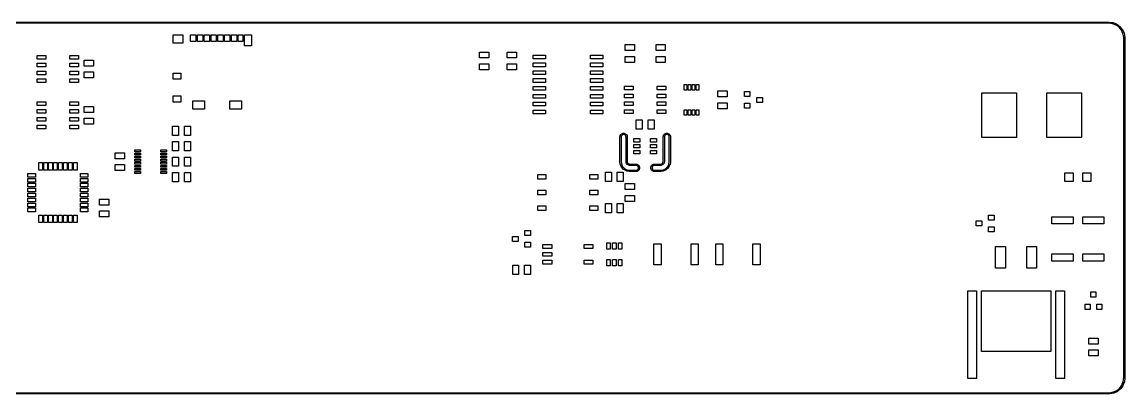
# Model space of a CAD drawing. Extents: x -25 to 340, y -120 to -60.
# Drawn here: x 161.7 to 340.1, y -120.1 to -59.9 of the extents above; entities that cross this region are included whole.
import ezdxf

# ---------------------------------------------------------------- set-up
doc = ezdxf.new("R2010")
doc.units = 0
doc.header["$MEASUREMENT"] = 0
doc.layers.add('BLACK', color=7, linetype='CONTINUOUS')

msp = doc.modelspace()

# ---------------------------------------------------------------- linework, layer by layer
at = {"layer": 'BLACK', "linetype": 'CONTINUOUS'}
for p, q in [((-22.5087, -59.9), (337.509, -59.9)), ((337.494, -60.1), (-22.4984, -60.1)), ((338.097, -60.1762), (337.494, -60.1)), ((337.509, -59.9), (337.515, -59.9011)), ((337.515, -59.9011), (338.134, -59.9793)), ((338.656, -60.3976), (338.097, -60.1762)), ((338.134, -59.9793), (338.147, -59.9817)), ((338.147, -59.9817), (338.152, -59.984)), ((338.152, -59.984), (338.159, -59.9856)), ((338.159, -59.9856), (338.741, -60.2163)), ((339.142, -60.7511), (338.656, -60.3976)), ((338.741, -60.2163), (338.753, -60.2216)), ((338.753, -60.2216), (338.758, -60.2253)), ((338.758, -60.2253), (338.763, -60.2283)), ((338.763, -60.2283), (339.27, -60.5967)), ((339.27, -60.5967), (339.28, -60.6047)), ((339.28, -60.6047), (339.284, -60.6095)), ((339.284, -60.6095), (339.288, -60.6138)), ((339.288, -60.6138), (339.688, -61.0967)), ((186.16, -63.3), (186.16, -61.95)), ((186.16, -61.95), (187.71, -61.95)), ((187.71, -61.95), (187.71, -63.3)), ((188.97, -63.05), (188.97, -61.95)), ((188.97, -61.95), (189.82, -61.95)), ((189.82, -61.95), (189.82, -63.05)), ((190.07, -63.05), (190.07, -61.95)), ((190.07, -61.95), (190.92, -61.95)), ((190.92, -61.95), (190.92, -63.05)), ((191.17, -63.05), (191.17, -61.95)), ((191.17, -61.95), (192.02, -61.95)), ((192.02, -61.95), (192.02, -63.05)), ((192.27, -63.05), (192.27, -61.95)), ((192.27, -61.95), (193.12, -61.95)), ((193.12, -61.95), (193.12, -63.05)), ((193.37, -63.05), (193.37, -61.95)), ((193.37, -61.95), (194.22, -61.95)), ((194.22, -61.95), (194.22, -63.05)), ((194.47, -63.05), (194.47, -61.95)), ((194.47, -61.95), (195.32, -61.95)), ((195.32, -61.95), (195.32, -63.05)), ((195.57, -63.05), (195.57, -61.95)), ((195.57, -61.95), (196.42, -61.95)), ((196.42, -61.95), (196.42, -63.05)), ((196.67, -63.05), (196.67, -61.95)), ((196.67, -61.95), (197.42, -61.95)), ((197.42, -61.95), (197.42, -63.05)), ((197.67, -63.75), (197.67, -61.95)), ((197.67, -61.95), (198.84, -61.95)), ((198.84, -61.95), (198.84, -63.75)), ((339.526, -61.2144), (339.142, -60.7511)), ((339.782, -61.7586), (339.526, -61.2144)), ((339.688, -61.0967), (339.695, -61.1068)), ((339.695, -61.1068), (339.698, -61.1125)), ((339.698, -61.1125), (339.701, -61.1179)), ((339.701, -61.1179), (339.968, -61.6849)), ((339.895, -62.354), (339.782, -61.7586)), ((339.9, -62.5016), (339.895, -62.354)), ((339.968, -61.6849), (339.973, -61.6966)), ((339.973, -61.6966), (339.974, -61.7027)), ((339.974, -61.7027), (339.976, -61.7087)), ((339.976, -61.7087), (340.093, -62.3243)), ((340.093, -62.3243), (340.095, -62.3367)), ((340.095, -62.3367), (340.095, -62.3383)), ((340.095, -62.3383), (340.095, -62.3399)), ((340.095, -62.3399), (340.1, -62.4897)), ((187.71, -63.3), (186.16, -63.3)), ((189.82, -63.05), (188.97, -63.05)), ((190.92, -63.05), (190.07, -63.05)), ((192.02, -63.05), (191.17, -63.05)), ((193.12, -63.05), (192.27, -63.05)), ((194.22, -63.05), (193.37, -63.05)), ((195.32, -63.05), (194.47, -63.05)), ((196.42, -63.05), (195.57, -63.05)), ((197.42, -63.05), (196.67, -63.05)), ((198.84, -63.75), (197.67, -63.75)), ((259.25, -64.53), (259.25, -63.56)), ((259.25, -63.56), (260.75, -63.56)), ((260.75, -63.56), (260.75, -64.53)), ((264.25, -64.53), (264.25, -63.56)), ((264.25, -63.56), (265.75, -63.56)), ((265.75, -63.56), (265.75, -64.53)), ((339.9, -117.494), (339.9, -62.5016)), ((340.1, -62.4897), (340.1, -62.4913)), ((340.1, -62.4913), (340.1, -117.509)), ((164.15, -65.895), (164.15, -65.295)), ((164.15, -65.295), (165.55, -65.295)), ((165.55, -65.895), (164.15, -65.895)), ((165.55, -65.295), (165.55, -65.895)), ((169.45, -65.895), (169.45, -65.295)), ((169.45, -65.295), (170.85, -65.295)), ((170.85, -65.895), (169.45, -65.895)), ((170.85, -65.295), (170.85, -65.895)), ((235.71, -65.72), (235.71, -64.75)), ((235.71, -64.75), (237.21, -64.75)), ((237.21, -65.72), (235.71, -65.72)), ((237.21, -64.75), (237.21, -65.72)), ((240.155, -65.72), (240.155, -64.75)), ((240.155, -64.75), (241.655, -64.75)), ((241.655, -65.72), (240.155, -65.72)), ((241.655, -64.75), (241.655, -65.72)), ((244.35, -65.855), (244.35, -65.255)), ((244.35, -65.255), (246.35, -65.255)), ((246.35, -65.855), (244.35, -65.855)), ((246.35, -65.255), (246.35, -65.855)), ((253.65, -65.855), (253.65, -65.255)), ((253.65, -65.255), (255.65, -65.255)), ((255.65, -65.855), (253.65, -65.855)), ((255.65, -65.255), (255.65, -65.855)), ((260.75, -64.53), (259.25, -64.53)), ((259.25, -66.44), (259.25, -65.47)), ((259.25, -65.47), (260.75, -65.47)), ((260.75, -65.47), (260.75, -66.44)), ((265.75, -64.53), (264.25, -64.53)), ((264.25, -66.44), (264.25, -65.47)), ((264.25, -65.47), (265.75, -65.47)), ((265.75, -65.47), (265.75, -66.44)), ((164.15, -67.165), (164.15, -66.565)), ((164.15, -66.565), (165.55, -66.565)), ((165.55, -67.165), (164.15, -67.165)), ((165.55, -66.565), (165.55, -67.165)), ((169.45, -67.165), (169.45, -66.565)), ((169.45, -66.565), (170.85, -66.565)), ((170.85, -67.165), (169.45, -67.165)), ((170.85, -66.565), (170.85, -67.165)), ((171.75, -67.03), (171.75, -66.06)), ((171.75, -66.06), (173.25, -66.06)), ((173.25, -67.03), (171.75, -67.03)), ((173.25, -66.06), (173.25, -67.03)), ((235.71, -67.63), (235.71, -66.66)), ((235.71, -66.66), (237.21, -66.66)), ((237.21, -67.63), (235.71, -67.63)), ((237.21, -66.66), (237.21, -67.63)), ((240.155, -67.63), (240.155, -66.66)), ((240.155, -66.66), (241.655, -66.66)), ((241.655, -67.63), (240.155, -67.63)), ((241.655, -66.66), (241.655, -67.63)), ((244.35, -67.125), (244.35, -66.525)), ((244.35, -66.525), (246.35, -66.525)), ((246.35, -67.125), (244.35, -67.125)), ((246.35, -66.525), (246.35, -67.125)), ((253.65, -67.125), (253.65, -66.525)), ((253.65, -66.525), (255.65, -66.525)), ((255.65, -67.125), (253.65, -67.125)), ((255.65, -66.525), (255.65, -67.125)), ((260.75, -66.44), (259.25, -66.44)), ((265.75, -66.44), (264.25, -66.44)), ((164.15, -68.435), (164.15, -67.835)), ((164.15, -67.835), (165.55, -67.835)), ((165.55, -68.435), (164.15, -68.435)), ((164.15, -69.705), (164.15, -69.105)), ((164.15, -69.105), (165.55, -69.105)), ((165.55, -67.835), (165.55, -68.435)), ((165.55, -69.105), (165.55, -69.705)), ((169.45, -68.435), (169.45, -67.835)), ((169.45, -67.835), (170.85, -67.835)), ((170.85, -68.435), (169.45, -68.435)), ((169.45, -69.705), (169.45, -69.105)), ((169.45, -69.105), (170.85, -69.105)), ((170.85, -67.835), (170.85, -68.435)), ((170.85, -69.105), (170.85, -69.705)), ((171.75, -68.94), (171.75, -67.97)), ((171.75, -67.97), (173.25, -67.97)), ((173.25, -68.94), (171.75, -68.94)), ((173.25, -67.97), (173.25, -68.94)), ((186.16, -69.15), (186.16, -68.15)), ((186.16, -68.15), (187.36, -68.15)), ((187.36, -69.15), (186.16, -69.15)), ((187.36, -68.15), (187.36, -69.15)), ((244.35, -68.395), (244.35, -67.795)), ((244.35, -67.795), (246.35, -67.795)), ((246.35, -68.395), (244.35, -68.395)), ((244.35, -69.665), (244.35, -69.065)), ((244.35, -69.065), (246.35, -69.065)), ((246.35, -67.795), (246.35, -68.395)), ((246.35, -69.065), (246.35, -69.665)), ((253.65, -68.395), (253.65, -67.795)), ((253.65, -67.795), (255.65, -67.795)), ((255.65, -68.395), (253.65, -68.395)), ((253.65, -69.665), (253.65, -69.065)), ((253.65, -69.065), (255.65, -69.065)), ((255.65, -67.795), (255.65, -68.395)), ((255.65, -69.065), (255.65, -69.665)), ((165.55, -69.705), (164.15, -69.705)), ((170.85, -69.705), (169.45, -69.705)), ((246.35, -69.665), (244.35, -69.665)), ((244.35, -70.935), (244.35, -70.335)), ((244.35, -70.335), (246.35, -70.335)), ((246.35, -70.935), (244.35, -70.935)), ((246.35, -70.335), (246.35, -70.935)), ((255.65, -69.665), (253.65, -69.665)), ((253.65, -70.935), (253.65, -70.335)), ((253.65, -70.335), (255.65, -70.335)), ((255.65, -70.935), (253.65, -70.935)), ((255.65, -70.335), (255.65, -70.935)), ((259.15, -70.895), (259.15, -70.295)), ((259.15, -70.295), (260.55, -70.295)), ((260.55, -70.895), (259.15, -70.895)), ((260.55, -70.295), (260.55, -70.895)), ((264.45, -70.895), (264.45, -70.295)), ((264.45, -70.295), (265.85, -70.295)), ((265.85, -70.895), (264.45, -70.895)), ((265.85, -70.295), (265.85, -70.895)), ((268.815, -70.9), (268.815, -70)), ((268.815, -70), (269.235, -70)), ((269.235, -70.9), (268.815, -70.9)), ((269.235, -70), (269.235, -70.9)), ((269.465, -70.9), (269.465, -70)), ((269.465, -70), (269.885, -70)), ((269.885, -70.9), (269.465, -70.9)), ((269.885, -70), (269.885, -70.9)), ((270.115, -70.9), (270.115, -70)), ((270.115, -70), (270.535, -70)), ((270.535, -70.9), (270.115, -70.9)), ((270.535, -70), (270.535, -70.9)), ((270.765, -70.9), (270.765, -70)), ((270.765, -70), (271.185, -70)), ((271.185, -70.9), (270.765, -70.9)), ((271.185, -70), (271.185, -70.9)), ((274.25, -72.03), (274.25, -71.06)), ((274.25, -71.06), (275.75, -71.06)), ((275.75, -71.06), (275.75, -72.03)), ((278.55, -71.95), (278.55, -71.15)), ((278.55, -71.15), (279.45, -71.15)), ((279.45, -71.15), (279.45, -71.95)), ((164.15, -73.395), (164.15, -72.795)), ((164.15, -72.795), (165.55, -72.795)), ((165.55, -72.795), (165.55, -73.395)), ((169.45, -73.395), (169.45, -72.795)), ((169.45, -72.795), (170.85, -72.795)), ((170.85, -72.795), (170.85, -73.395)), ((186.16, -72.85), (186.16, -71.85)), ((186.16, -71.85), (187.36, -71.85)), ((187.36, -72.85), (186.16, -72.85)), ((187.36, -71.85), (187.36, -72.85)), ((189.31, -74), (189.31, -72.65)), ((189.31, -72.65), (191.21, -72.65)), ((191.21, -72.65), (191.21, -74)), ((195.3, -74), (195.3, -72.65)), ((195.3, -72.65), (197.2, -72.65)), ((197.2, -72.65), (197.2, -74)), ((244.35, -72.205), (244.35, -71.605)), ((244.35, -71.605), (246.35, -71.605)), ((246.35, -72.205), (244.35, -72.205)), ((244.35, -73.475), (244.35, -72.875)), ((244.35, -72.875), (246.35, -72.875)), ((246.35, -71.605), (246.35, -72.205)), ((246.35, -72.875), (246.35, -73.475)), ((253.65, -72.205), (253.65, -71.605)), ((253.65, -71.605), (255.65, -71.605)), ((255.65, -72.205), (253.65, -72.205)), ((253.65, -73.475), (253.65, -72.875)), ((253.65, -72.875), (255.65, -72.875)), ((255.65, -71.605), (255.65, -72.205)), ((255.65, -72.875), (255.65, -73.475)), ((259.15, -72.165), (259.15, -71.565)), ((259.15, -71.565), (260.55, -71.565)), ((260.55, -72.165), (259.15, -72.165)), ((259.15, -73.435), (259.15, -72.835)), ((259.15, -72.835), (260.55, -72.835)), ((260.55, -71.565), (260.55, -72.165)), ((260.55, -72.835), (260.55, -73.435)), ((264.45, -72.165), (264.45, -71.565)), ((264.45, -71.565), (265.85, -71.565)), ((265.85, -72.165), (264.45, -72.165)), ((264.45, -73.435), (264.45, -72.835)), ((264.45, -72.835), (265.85, -72.835)), ((265.85, -71.565), (265.85, -72.165)), ((265.85, -72.835), (265.85, -73.435)), ((275.75, -72.03), (274.25, -72.03)), ((274.25, -73.94), (274.25, -72.97)), ((274.25, -72.97), (275.75, -72.97)), ((275.75, -72.97), (275.75, -73.94)), ((279.45, -71.95), (278.55, -71.95)), ((278.55, -73.85), (278.55, -73.05)), ((278.55, -73.05), (279.45, -73.05)), ((279.45, -73.05), (279.45, -73.85)), ((280.55, -72.9), (280.55, -72.1)), ((280.55, -72.1), (281.45, -72.1)), ((281.45, -72.9), (280.55, -72.9)), ((281.45, -72.1), (281.45, -72.9)), ((316.95, -78.615), (316.95, -71.385)), ((316.95, -71.385), (322.55, -71.385)), ((322.55, -71.385), (322.55, -78.615)), ((327.45, -78.615), (327.45, -71.385)), ((327.45, -71.385), (333.05, -71.385)), ((333.05, -71.385), (333.05, -78.615)), ((165.55, -73.395), (164.15, -73.395)), ((164.15, -74.665), (164.15, -74.065)), ((164.15, -74.065), (165.55, -74.065)), ((165.55, -74.665), (164.15, -74.665)), ((165.55, -74.065), (165.55, -74.665)), ((170.85, -73.395), (169.45, -73.395)), ((169.45, -74.665), (169.45, -74.065)), ((169.45, -74.065), (170.85, -74.065)), ((170.85, -74.665), (169.45, -74.665)), ((170.85, -74.065), (170.85, -74.665)), ((171.75, -74.53), (171.75, -73.56)), ((171.75, -73.56), (173.25, -73.56)), ((173.25, -74.53), (171.75, -74.53)), ((173.25, -73.56), (173.25, -74.53)), ((191.21, -74), (189.31, -74)), ((197.2, -74), (195.3, -74)), ((246.35, -73.475), (244.35, -73.475)), ((244.35, -74.745), (244.35, -74.145)), ((244.35, -74.145), (246.35, -74.145)), ((246.35, -74.745), (244.35, -74.745)), ((246.35, -74.145), (246.35, -74.745)), ((255.65, -73.475), (253.65, -73.475)), ((253.65, -74.745), (253.65, -74.145)), ((253.65, -74.145), (255.65, -74.145)), ((255.65, -74.745), (253.65, -74.745)), ((255.65, -74.145), (255.65, -74.745)), ((260.55, -73.435), (259.15, -73.435)), ((259.15, -74.705), (259.15, -74.105)), ((259.15, -74.105), (260.55, -74.105)), ((260.55, -74.705), (259.15, -74.705)), ((260.55, -74.105), (260.55, -74.705)), ((265.85, -73.435), (264.45, -73.435)), ((264.45, -74.705), (264.45, -74.105)), ((264.45, -74.105), (265.85, -74.105)), ((265.85, -74.705), (264.45, -74.705)), ((265.85, -74.105), (265.85, -74.705)), ((268.815, -75), (268.815, -74.1)), ((268.815, -74.1), (269.235, -74.1)), ((269.235, -74.1), (269.235, -75)), ((269.465, -75), (269.465, -74.1)), ((269.465, -74.1), (269.885, -74.1)), ((269.885, -74.1), (269.885, -75)), ((270.115, -75), (270.115, -74.1)), ((270.115, -74.1), (270.535, -74.1)), ((270.535, -74.1), (270.535, -75)), ((270.765, -75), (270.765, -74.1)), ((270.765, -74.1), (271.185, -74.1)), ((271.185, -74.1), (271.185, -75)), ((275.75, -73.94), (274.25, -73.94)), ((279.45, -73.85), (278.55, -73.85)), ((164.15, -75.935), (164.15, -75.335)), ((164.15, -75.335), (165.55, -75.335)), ((165.55, -75.935), (164.15, -75.935)), ((164.15, -77.205), (164.15, -76.605)), ((164.15, -76.605), (165.55, -76.605)), ((165.55, -75.335), (165.55, -75.935)), ((165.55, -76.605), (165.55, -77.205)), ((169.45, -75.935), (169.45, -75.335)), ((169.45, -75.335), (170.85, -75.335)), ((170.85, -75.935), (169.45, -75.935)), ((169.45, -77.205), (169.45, -76.605)), ((169.45, -76.605), (170.85, -76.605)), ((170.85, -75.335), (170.85, -75.935)), ((170.85, -76.605), (170.85, -77.205)), ((171.75, -76.44), (171.75, -75.47)), ((171.75, -75.47), (173.25, -75.47)), ((173.25, -76.44), (171.75, -76.44)), ((173.25, -75.47), (173.25, -76.44)), ((261.06, -77.25), (261.06, -75.75)), ((261.06, -75.75), (262.03, -75.75)), ((262.03, -75.75), (262.03, -77.25)), ((262.97, -77.25), (262.97, -75.75)), ((262.97, -75.75), (263.94, -75.75)), ((263.94, -75.75), (263.94, -77.25)), ((269.235, -75), (268.815, -75)), ((269.885, -75), (269.465, -75)), ((270.535, -75), (270.115, -75)), ((271.185, -75), (270.765, -75)), ((165.55, -77.205), (164.15, -77.205)), ((170.85, -77.205), (169.45, -77.205)), ((186.06, -78.25), (186.06, -76.75)), ((186.06, -76.75), (187.03, -76.75)), ((187.03, -78.25), (186.06, -78.25)), ((187.03, -76.75), (187.03, -78.25)), ((187.97, -78.25), (187.97, -76.75)), ((187.97, -76.75), (188.94, -76.75)), ((188.94, -78.25), (187.97, -78.25)), ((188.94, -76.75), (188.94, -78.25)), ((258.4, -78.4913), (258.402, -78.4826)), ((258.4, -82.5087), (258.4, -78.4913)), ((258.402, -78.4826), (258.432, -78.3116)), ((258.402, -78.4826), (258.402, -78.4826)), ((258.432, -78.3116), (258.444, -78.279)), ((258.444, -78.279), (258.53, -78.1286)), ((258.53, -78.1286), (258.553, -78.102)), ((258.553, -78.102), (258.686, -77.9904)), ((258.626, -78.3637), (258.6, -78.5087)), ((258.695, -78.2439), (258.626, -78.3637)), ((258.686, -77.9904), (258.716, -77.973)), ((258.801, -78.1549), (258.695, -78.2439)), ((258.716, -77.973), (258.879, -77.9136)), ((258.931, -78.1076), (258.801, -78.1549)), ((258.879, -77.9136), (258.913, -77.9076)), ((258.913, -77.9076), (259.087, -77.9076)), ((259.069, -78.1076), (258.931, -78.1076)), ((259.199, -78.1549), (259.069, -78.1076)), ((259.087, -77.9076), (259.121, -77.9136)), ((259.121, -77.9136), (259.284, -77.973)), ((259.305, -78.2439), (259.199, -78.1549)), ((259.284, -77.973), (259.314, -77.9904)), ((259.374, -78.3637), (259.305, -78.2439)), ((259.314, -77.9904), (259.447, -78.102)), ((259.4, -78.5087), (259.374, -78.3637)), ((259.447, -78.102), (259.47, -78.1286)), ((259.47, -78.1286), (259.556, -78.279)), ((259.556, -78.279), (259.568, -78.3116)), ((259.568, -78.3116), (259.598, -78.4826)), ((259.598, -78.4826), (259.598, -78.4826)), ((259.598, -78.4826), (259.6, -78.4913)), ((259.6, -78.4913), (259.6, -82.4956)), ((262.03, -77.25), (261.06, -77.25)), ((263.94, -77.25), (262.97, -77.25)), ((265.4, -78.4913), (265.402, -78.4826)), ((265.4, -82.4912), (265.4, -78.4913)), ((265.402, -78.4826), (265.432, -78.3116)), ((265.402, -78.4826), (265.402, -78.4826)), ((265.432, -78.3116), (265.444, -78.279)), ((265.444, -78.279), (265.53, -78.1286)), ((265.53, -78.1286), (265.553, -78.102)), ((265.553, -78.102), (265.686, -77.9904)), ((265.626, -78.3637), (265.6, -78.5087)), ((265.695, -78.2439), (265.626, -78.3637)), ((265.686, -77.9904), (265.716, -77.973)), ((265.801, -78.1549), (265.695, -78.2439)), ((265.716, -77.973), (265.879, -77.9136)), ((265.931, -78.1076), (265.801, -78.1549)), ((265.879, -77.9136), (265.913, -77.9076)), ((265.913, -77.9076), (266.087, -77.9076)), ((266.069, -78.1076), (265.931, -78.1076)), ((266.199, -78.1549), (266.069, -78.1076)), ((266.087, -77.9076), (266.121, -77.9136)), ((266.121, -77.9136), (266.284, -77.973)), ((266.305, -78.2439), (266.199, -78.1549)), ((266.284, -77.973), (266.314, -77.9904)), ((266.374, -78.3637), (266.305, -78.2439)), ((266.314, -77.9904), (266.447, -78.102)), ((266.4, -78.5088), (266.374, -78.3637)), ((266.447, -78.102), (266.47, -78.1286)), ((266.47, -78.1286), (266.556, -78.279)), ((266.556, -78.279), (266.568, -78.3116)), ((266.568, -78.3116), (266.598, -78.4826)), ((266.598, -78.4826), (266.598, -78.4826)), ((266.598, -78.4826), (266.6, -78.4913)), ((266.6, -78.4913), (266.6, -82.5087)), ((186.06, -80.75), (186.06, -79.25)), ((186.06, -79.25), (187.03, -79.25)), ((187.03, -79.25), (187.03, -80.75)), ((187.97, -80.75), (187.97, -79.25)), ((187.97, -79.25), (188.94, -79.25)), ((188.94, -79.25), (188.94, -80.75)), ((258.6, -78.5087), (258.6, -82.4937)), ((259.4, -82.5087), (259.4, -78.5087)), ((260.65, -79.325), (260.65, -78.775)), ((260.65, -78.775), (261.65, -78.775)), ((261.65, -79.325), (260.65, -79.325)), ((260.65, -80.275), (260.65, -79.725)), ((260.65, -79.725), (261.65, -79.725)), ((261.65, -80.275), (260.65, -80.275)), ((261.65, -78.775), (261.65, -79.325)), ((261.65, -79.725), (261.65, -80.275)), ((263.35, -79.325), (263.35, -78.775)), ((263.35, -78.775), (264.35, -78.775)), ((264.35, -79.325), (263.35, -79.325)), ((263.35, -80.275), (263.35, -79.725)), ((263.35, -79.725), (264.35, -79.725)), ((264.35, -80.275), (263.35, -80.275)), ((264.35, -78.775), (264.35, -79.325)), ((264.35, -79.725), (264.35, -80.275)), ((265.6, -78.5087), (265.6, -82.5087)), ((266.4, -82.4917), (266.4, -78.5088)), ((322.55, -78.615), (316.95, -78.615)), ((333.05, -78.615), (327.45, -78.615)), ((176.75, -82.03), (176.75, -81.06)), ((176.75, -81.06), (178.25, -81.06)), ((178.25, -82.03), (176.75, -82.03)), ((178.25, -81.06), (178.25, -82.03)), ((179.95, -80.9), (179.95, -80.6)), ((179.95, -80.6), (180.85, -80.6)), ((180.85, -80.9), (179.95, -80.9)), ((179.95, -81.4), (179.95, -81.1)), ((179.95, -81.1), (180.85, -81.1)), ((180.85, -81.4), (179.95, -81.4)), ((179.95, -81.9), (179.95, -81.6)), ((179.95, -81.6), (180.85, -81.6)), ((180.85, -81.9), (179.95, -81.9)), ((180.85, -80.6), (180.85, -80.9)), ((180.85, -81.1), (180.85, -81.4)), ((180.85, -81.6), (180.85, -81.9)), ((184.15, -80.9), (184.15, -80.6)), ((184.15, -80.6), (185.05, -80.6)), ((185.05, -80.9), (184.15, -80.9)), ((184.15, -81.4), (184.15, -81.1)), ((184.15, -81.1), (185.05, -81.1)), ((185.05, -81.4), (184.15, -81.4)), ((184.15, -81.9), (184.15, -81.6)), ((184.15, -81.6), (185.05, -81.6)), ((185.05, -81.9), (184.15, -81.9)), ((185.05, -80.6), (185.05, -80.9)), ((185.05, -81.1), (185.05, -81.4)), ((185.05, -81.6), (185.05, -81.9)), ((187.03, -80.75), (186.06, -80.75)), ((186.06, -83.25), (186.06, -81.75)), ((186.06, -81.75), (187.03, -81.75)), ((187.03, -81.75), (187.03, -83.25)), ((188.94, -80.75), (187.97, -80.75)), ((187.97, -83.25), (187.97, -81.75)), ((187.97, -81.75), (188.94, -81.75)), ((188.94, -81.75), (188.94, -83.25)), ((260.65, -81.225), (260.65, -80.675)), ((260.65, -80.675), (261.65, -80.675)), ((261.65, -81.225), (260.65, -81.225)), ((261.65, -80.675), (261.65, -81.225)), ((263.35, -81.225), (263.35, -80.675)), ((263.35, -80.675), (264.35, -80.675)), ((264.35, -81.225), (263.35, -81.225)), ((264.35, -80.675), (264.35, -81.225)), ((164.4, -83.85), (164.4, -82.65)), ((164.4, -82.65), (165, -82.65)), ((165, -82.65), (165, -83.85)), ((165.2, -83.85), (165.2, -82.65)), ((165.2, -82.65), (165.8, -82.65)), ((165.8, -82.65), (165.8, -83.85)), ((166, -83.85), (166, -82.65)), ((166, -82.65), (166.6, -82.65)), ((166.6, -82.65), (166.6, -83.85)), ((166.8, -83.85), (166.8, -82.65)), ((166.8, -82.65), (167.4, -82.65)), ((167.4, -82.65), (167.4, -83.85)), ((167.6, -83.85), (167.6, -82.65)), ((167.6, -82.65), (168.2, -82.65)), ((168.2, -82.65), (168.2, -83.85)), ((168.4, -83.85), (168.4, -82.65)), ((168.4, -82.65), (169, -82.65)), ((169, -82.65), (169, -83.85)), ((169.2, -83.85), (169.2, -82.65)), ((169.2, -82.65), (169.8, -82.65)), ((169.8, -82.65), (169.8, -83.85)), ((170, -83.85), (170, -82.65)), ((170, -82.65), (170.6, -82.65)), ((170.6, -82.65), (170.6, -83.85)), ((176.75, -83.94), (176.75, -82.97)), ((176.75, -82.97), (178.25, -82.97)), ((178.25, -82.97), (178.25, -83.94)), ((179.95, -82.4), (179.95, -82.1)), ((179.95, -82.1), (180.85, -82.1)), ((180.85, -82.4), (179.95, -82.4)), ((179.95, -82.9), (179.95, -82.6)), ((179.95, -82.6), (180.85, -82.6)), ((180.85, -82.9), (179.95, -82.9)), ((179.95, -83.4), (179.95, -83.1)), ((179.95, -83.1), (180.85, -83.1)), ((180.85, -83.4), (179.95, -83.4)), ((179.95, -83.9), (179.95, -83.6)), ((179.95, -83.6), (180.85, -83.6)), ((180.85, -82.1), (180.85, -82.4)), ((180.85, -82.6), (180.85, -82.9)), ((180.85, -83.1), (180.85, -83.4)), ((180.85, -83.6), (180.85, -83.9)), ((184.15, -82.4), (184.15, -82.1)), ((184.15, -82.1), (185.05, -82.1)), ((185.05, -82.4), (184.15, -82.4)), ((184.15, -82.9), (184.15, -82.6)), ((184.15, -82.6), (185.05, -82.6)), ((185.05, -82.9), (184.15, -82.9)), ((184.15, -83.4), (184.15, -83.1)), ((184.15, -83.1), (185.05, -83.1)), ((185.05, -83.4), (184.15, -83.4)), ((184.15, -83.9), (184.15, -83.6)), ((184.15, -83.6), (185.05, -83.6)), ((185.05, -82.1), (185.05, -82.4)), ((185.05, -82.6), (185.05, -82.9)), ((185.05, -83.1), (185.05, -83.4)), ((185.05, -83.6), (185.05, -83.9)), ((187.03, -83.25), (186.06, -83.25)), ((188.94, -83.25), (187.97, -83.25)), ((258.401, -82.5149), (258.4, -82.5087)), ((258.448, -82.8856), (258.401, -82.5149)), ((258.45, -82.8912), (258.448, -82.8856)), ((258.45, -82.8971), (258.45, -82.8912)), ((258.456, -82.9135), (258.45, -82.8971)), ((258.655, -83.364), (258.456, -82.9135)), ((258.6, -82.4937), (258.645, -82.846)), ((258.645, -82.846), (258.831, -83.2679)), ((258.659, -83.3705), (258.655, -83.364)), ((258.662, -83.3778), (258.659, -83.3705)), ((258.673, -83.3914), (258.662, -83.3778)), ((259.007, -83.7531), (258.673, -83.3914)), ((258.673, -83.3914), (258.673, -83.3914)), ((258.673, -83.3914), (258.673, -83.3914)), ((258.831, -83.2679), (259.143, -83.6051)), ((259.013, -83.7579), (259.007, -83.7531)), ((259.019, -83.7638), (259.013, -83.7579)), ((259.033, -83.7732), (259.019, -83.7638)), ((259.467, -84.0071), (259.033, -83.7732)), ((259.033, -83.7732), (259.033, -83.7732)), ((259.033, -83.7732), (259.033, -83.7732)), ((259.143, -83.6051), (259.547, -83.8232)), ((259.401, -82.5131), (259.4, -82.5087)), ((259.408, -82.5955), (259.401, -82.5131)), ((259.411, -82.6082), (259.408, -82.5955)), ((259.414, -82.621), (259.411, -82.6082)), ((259.473, -82.7842), (259.414, -82.621)), ((259.49, -82.8143), (259.473, -82.7842)), ((259.602, -82.9473), (259.49, -82.8143)), ((259.547, -83.8232), (260.008, -83.9)), ((259.6, -82.4956), (259.606, -82.565)), ((259.629, -82.9696), (259.602, -82.9473)), ((259.606, -82.565), (259.655, -82.6992)), ((259.779, -83.0564), (259.629, -82.9696)), ((259.655, -82.6992), (259.744, -82.8052)), ((259.744, -82.8052), (259.864, -82.8744)), ((259.812, -83.0683), (259.779, -83.0564)), ((259.983, -83.0985), (259.812, -83.0683)), ((259.864, -82.8744), (260.009, -82.9)), ((259.991, -83.1), (259.983, -83.0985)), ((259.983, -83.0985), (259.983, -83.0985)), ((260.991, -83.1), (259.991, -83.1)), ((260.009, -82.9), (261.009, -82.9)), ((261.136, -83.1256), (260.991, -83.1)), ((261.009, -82.9), (261.017, -82.9015)), ((261.017, -82.9015), (261.017, -82.9015)), ((261.017, -82.9015), (261.188, -82.9317)), ((261.256, -83.1948), (261.136, -83.1256)), ((261.136, -83.8744), (261.256, -83.8052)), ((261.188, -82.9317), (261.221, -82.9436)), ((261.221, -82.9436), (261.371, -83.0304)), ((261.345, -83.3008), (261.256, -83.1948)), ((261.256, -83.8052), (261.345, -83.6992)), ((261.392, -83.4308), (261.345, -83.3008)), ((261.345, -83.6992), (261.392, -83.5692)), ((261.371, -83.0304), (261.386, -83.0424)), ((261.386, -83.0424), (261.398, -83.0527)), ((261.392, -83.5692), (261.392, -83.4308)), ((261.398, -83.0527), (261.51, -83.1857)), ((261.51, -83.8143), (261.398, -83.9473)), ((261.51, -83.1857), (261.527, -83.2158)), ((261.527, -83.7842), (261.51, -83.8143)), ((261.527, -83.2158), (261.586, -83.379)), ((261.586, -83.621), (261.527, -83.7842)), ((261.586, -83.379), (261.592, -83.4132)), ((261.592, -83.5868), (261.586, -83.621)), ((261.592, -83.4132), (261.592, -83.5868)), ((263.408, -83.4132), (263.414, -83.379)), ((263.408, -83.5868), (263.408, -83.4132)), ((263.414, -83.621), (263.408, -83.5868)), ((263.414, -83.379), (263.473, -83.2158)), ((263.473, -83.7842), (263.414, -83.621)), ((263.473, -83.2158), (263.48, -83.2036)), ((263.49, -83.8143), (263.473, -83.7842)), ((263.48, -83.2036), (263.49, -83.1857)), ((263.49, -83.1857), (263.602, -83.0527)), ((263.602, -83.9473), (263.49, -83.8143)), ((263.602, -83.0527), (263.614, -83.0424)), ((263.655, -83.3008), (263.608, -83.4308)), ((263.608, -83.4308), (263.608, -83.5692)), ((263.608, -83.5692), (263.655, -83.6992)), ((263.614, -83.0424), (263.629, -83.0304)), ((263.629, -83.0304), (263.779, -82.9436)), ((263.744, -83.1948), (263.655, -83.3008)), ((263.655, -83.6992), (263.744, -83.8052)), ((263.864, -83.1256), (263.744, -83.1948)), ((263.744, -83.8052), (263.864, -83.8744)), ((263.779, -82.9436), (263.782, -82.9424)), ((263.782, -82.9424), (263.812, -82.9317)), ((263.812, -82.9317), (263.983, -82.9015)), ((264.009, -83.1), (263.864, -83.1256)), ((263.983, -82.9015), (263.991, -82.9)), ((263.983, -82.9015), (263.983, -82.9015)), ((263.991, -82.9), (264.996, -82.9)), ((265.009, -83.1), (264.009, -83.1)), ((264.996, -82.9), (265.065, -82.8939)), ((265.013, -83.0992), (265.009, -83.1)), ((265.096, -83.092), (265.013, -83.0992)), ((265.065, -82.8939), (265.199, -82.8451)), ((265.108, -83.0886), (265.096, -83.092)), ((265.121, -83.0864), (265.108, -83.0886)), ((265.284, -83.027), (265.121, -83.0864)), ((265.199, -82.8451), (265.305, -82.7561)), ((265.286, -83.0259), (265.284, -83.027)), ((265.314, -83.0096), (265.286, -83.0259)), ((265.305, -82.7561), (265.374, -82.6363)), ((265.447, -82.898), (265.314, -83.0096)), ((265.346, -83.8555), (265.768, -83.669)), ((265.374, -82.6363), (265.4, -82.4912)), ((265.864, -83.8452), (265.413, -84.0443)), ((265.449, -82.8958), (265.447, -82.898)), ((265.47, -82.8714), (265.449, -82.8958)), ((265.556, -82.721), (265.47, -82.8714)), ((265.558, -82.7158), (265.556, -82.721)), ((265.568, -82.6884), (265.558, -82.7158)), ((265.598, -82.5174), (265.568, -82.6884)), ((265.6, -82.5087), (265.598, -82.5174)), ((265.598, -82.5174), (265.598, -82.5174)), ((265.768, -83.669), (266.105, -83.3572)), ((265.871, -83.8408), (265.864, -83.8452)), ((265.878, -83.8377), (265.871, -83.8408)), ((265.891, -83.8272), (265.878, -83.8377)), ((266.253, -83.4928), (265.891, -83.8271)), ((265.891, -83.8271), (265.891, -83.8271)), ((265.891, -83.8271), (265.891, -83.8272)), ((266.105, -83.3572), (266.323, -82.953)), ((266.258, -83.4866), (266.253, -83.4928)), ((266.264, -83.4813), (266.258, -83.4866)), ((266.273, -83.4669), (266.264, -83.4813)), ((266.507, -83.0334), (266.273, -83.4668)), ((266.273, -83.4668), (266.273, -83.4668)), ((266.273, -83.4668), (266.273, -83.4669)), ((266.323, -82.953), (266.4, -82.4917)), ((266.51, -83.0259), (266.507, -83.0334)), ((266.513, -83.019), (266.51, -83.0259)), ((266.518, -83.0023), (266.513, -83.019)), ((266.599, -82.5168), (266.518, -83.0023)), ((266.518, -83.0023), (266.518, -83.0023)), ((266.518, -83.0023), (266.518, -83.0023)), ((266.6, -82.5087), (266.599, -82.5168)), ((162.65, -85), (162.65, -84.4)), ((162.65, -84.4), (163.85, -84.4)), ((163.85, -85), (162.65, -85)), ((162.65, -85.8), (162.65, -85.2)), ((162.65, -85.2), (163.85, -85.2)), ((163.85, -84.4), (163.85, -85)), ((163.85, -85.2), (163.85, -85.8)), ((165, -83.85), (164.4, -83.85)), ((165.8, -83.85), (165.2, -83.85)), ((166.6, -83.85), (166, -83.85)), ((167.4, -83.85), (166.8, -83.85)), ((168.2, -83.85), (167.6, -83.85)), ((169, -83.85), (168.4, -83.85)), ((169.8, -83.85), (169.2, -83.85)), ((170.6, -83.85), (170, -83.85)), ((171.15, -85), (171.15, -84.4)), ((171.15, -84.4), (172.35, -84.4)), ((172.35, -85), (171.15, -85)), ((171.15, -85.8), (171.15, -85.2)), ((171.15, -85.2), (172.35, -85.2)), ((172.35, -84.4), (172.35, -85)), ((172.35, -85.2), (172.35, -85.8)), ((178.25, -83.94), (176.75, -83.94)), ((180.85, -83.9), (179.95, -83.9)), ((179.95, -84.4), (179.95, -84.1)), ((179.95, -84.1), (180.85, -84.1)), ((180.85, -84.4), (179.95, -84.4)), ((180.85, -84.1), (180.85, -84.4)), ((185.05, -83.9), (184.15, -83.9)), ((184.15, -84.4), (184.15, -84.1)), ((184.15, -84.1), (185.05, -84.1)), ((185.05, -84.4), (184.15, -84.4)), ((185.05, -84.1), (185.05, -84.4)), ((186.06, -85.75), (186.06, -84.25)), ((186.06, -84.25), (187.03, -84.25)), ((187.03, -84.25), (187.03, -85.75)), ((187.97, -85.75), (187.97, -84.25)), ((187.97, -84.25), (188.94, -84.25)), ((188.94, -84.25), (188.94, -85.75)), ((245.15, -85.335), (245.15, -84.585)), ((245.15, -84.585), (246.45, -84.585)), ((246.45, -85.335), (245.15, -85.335)), ((246.45, -84.585), (246.45, -85.335)), ((253.55, -85.335), (253.55, -84.585)), ((253.55, -84.585), (254.85, -84.585)), ((254.85, -85.335), (253.55, -85.335)), ((254.85, -84.585), (254.85, -85.335)), ((256.06, -85.71), (256.06, -84.21)), ((256.06, -84.21), (257.03, -84.21)), ((257.03, -84.21), (257.03, -85.71)), ((257.97, -85.71), (257.97, -84.21)), ((257.97, -84.21), (258.94, -84.21)), ((258.94, -84.21), (258.94, -85.71)), ((259.474, -84.0097), (259.467, -84.0071)), ((259.481, -84.0135), (259.474, -84.0097)), ((259.498, -84.0178), (259.481, -84.0135)), ((259.983, -84.0986), (259.498, -84.0178)), ((259.498, -84.0178), (259.498, -84.0178)), ((259.498, -84.0178), (259.498, -84.0178)), ((259.991, -84.1), (259.983, -84.0986)), ((261.009, -84.1), (259.991, -84.1)), ((260.008, -83.9), (260.991, -83.9)), ((260.991, -83.9), (261.136, -83.8744)), ((261.017, -84.0985), (261.009, -84.1)), ((261.188, -84.0683), (261.017, -84.0985)), ((261.017, -84.0985), (261.017, -84.0985)), ((261.221, -84.0564), (261.188, -84.0683)), ((261.371, -83.9696), (261.221, -84.0564)), ((261.398, -83.9473), (261.371, -83.9696)), ((263.629, -83.9696), (263.602, -83.9473)), ((263.779, -84.0564), (263.629, -83.9696)), ((263.812, -84.0683), (263.779, -84.0564)), ((263.983, -84.0985), (263.812, -84.0683)), ((263.864, -83.8744), (264.009, -83.9)), ((263.991, -84.1), (263.983, -84.0985)), ((263.983, -84.0985), (263.983, -84.0985)), ((265.009, -84.1), (263.991, -84.1)), ((264.009, -83.9), (264.994, -83.9)), ((264.994, -83.9), (265.346, -83.8555)), ((265.015, -84.0989), (265.009, -84.1)), ((265.386, -84.0521), (265.015, -84.0989)), ((265.391, -84.0504), (265.386, -84.0521)), ((265.397, -84.0499), (265.391, -84.0504)), ((265.413, -84.0443), (265.397, -84.0499)), ((330.4, -85.7), (330.4, -84.3)), ((330.4, -84.3), (331.7, -84.3)), ((331.7, -84.3), (331.7, -85.7)), ((333.3, -85.7), (333.3, -84.3)), ((333.3, -84.3), (334.6, -84.3)), ((334.6, -84.3), (334.6, -85.7)), ((163.85, -85.8), (162.65, -85.8)), ((162.65, -86.6), (162.65, -86)), ((162.65, -86), (163.85, -86)), ((163.85, -86.6), (162.65, -86.6)), ((162.65, -87.4), (162.65, -86.8)), ((162.65, -86.8), (163.85, -86.8)), ((163.85, -87.4), (162.65, -87.4)), ((163.85, -86), (163.85, -86.6)), ((163.85, -86.8), (163.85, -87.4)), ((172.35, -85.8), (171.15, -85.8)), ((171.15, -86.6), (171.15, -86)), ((171.15, -86), (172.35, -86)), ((172.35, -86.6), (171.15, -86.6)), ((171.15, -87.4), (171.15, -86.8)), ((171.15, -86.8), (172.35, -86.8)), ((172.35, -87.4), (171.15, -87.4)), ((172.35, -86), (172.35, -86.6)), ((172.35, -86.8), (172.35, -87.4)), ((187.03, -85.75), (186.06, -85.75)), ((188.94, -85.75), (187.97, -85.75)), ((245.15, -87.875), (245.15, -87.125)), ((245.15, -87.125), (246.45, -87.125)), ((246.45, -87.125), (246.45, -87.875)), ((253.55, -87.875), (253.55, -87.125)), ((253.55, -87.125), (254.85, -87.125)), ((254.85, -87.125), (254.85, -87.875)), ((257.03, -85.71), (256.06, -85.71)), ((258.94, -85.71), (257.97, -85.71)), ((259.25, -87.03), (259.25, -86.06)), ((259.25, -86.06), (260.75, -86.06)), ((260.75, -87.03), (259.25, -87.03)), ((260.75, -86.06), (260.75, -87.03)), ((331.7, -85.7), (330.4, -85.7)), ((334.6, -85.7), (333.3, -85.7)), ((162.65, -88.2), (162.65, -87.6)), ((162.65, -87.6), (163.85, -87.6)), ((163.85, -88.2), (162.65, -88.2)), ((162.65, -89), (162.65, -88.4)), ((162.65, -88.4), (163.85, -88.4)), ((163.85, -89), (162.65, -89)), ((162.65, -89.8), (162.65, -89.2)), ((162.65, -89.2), (163.85, -89.2)), ((163.85, -87.6), (163.85, -88.2)), ((163.85, -88.4), (163.85, -89)), ((163.85, -89.2), (163.85, -89.8)), ((171.15, -88.2), (171.15, -87.6)), ((171.15, -87.6), (172.35, -87.6)), ((172.35, -88.2), (171.15, -88.2)), ((171.15, -89), (171.15, -88.4)), ((171.15, -88.4), (172.35, -88.4)), ((172.35, -89), (171.15, -89)), ((171.15, -89.8), (171.15, -89.2)), ((171.15, -89.2), (172.35, -89.2)), ((172.35, -87.6), (172.35, -88.2)), ((172.35, -88.4), (172.35, -89)), ((172.35, -89.2), (172.35, -89.8)), ((174.25, -89.53), (174.25, -88.56)), ((174.25, -88.56), (175.75, -88.56)), ((175.75, -88.56), (175.75, -89.53)), ((246.45, -87.875), (245.15, -87.875)), ((254.85, -87.875), (253.55, -87.875)), ((259.25, -88.94), (259.25, -87.97)), ((259.25, -87.97), (260.75, -87.97)), ((260.75, -88.94), (259.25, -88.94)), ((260.75, -87.97), (260.75, -88.94)), ((163.85, -89.8), (162.65, -89.8)), ((162.65, -90.6), (162.65, -90)), ((162.65, -90), (163.85, -90)), ((163.85, -90.6), (162.65, -90.6)), ((163.85, -90), (163.85, -90.6)), ((172.35, -89.8), (171.15, -89.8)), ((171.15, -90.6), (171.15, -90)), ((171.15, -90), (172.35, -90)), ((172.35, -90.6), (171.15, -90.6)), ((172.35, -90), (172.35, -90.6)), ((175.75, -89.53), (174.25, -89.53)), ((174.25, -91.44), (174.25, -90.47)), ((174.25, -90.47), (175.75, -90.47)), ((175.75, -90.47), (175.75, -91.44)), ((245.15, -90.415), (245.15, -89.665)), ((245.15, -89.665), (246.45, -89.665)), ((246.45, -90.415), (245.15, -90.415)), ((246.45, -89.665), (246.45, -90.415)), ((253.55, -90.415), (253.55, -89.665)), ((253.55, -89.665), (254.85, -89.665)), ((254.85, -90.415), (253.55, -90.415)), ((254.85, -89.665), (254.85, -90.415)), ((256.06, -90.79), (256.06, -89.29)), ((256.06, -89.29), (257.03, -89.29)), ((257.03, -90.79), (256.06, -90.79)), ((257.03, -89.29), (257.03, -90.79)), ((257.97, -90.79), (257.97, -89.29)), ((257.97, -89.29), (258.94, -89.29)), ((258.94, -90.79), (257.97, -90.79)), ((258.94, -89.29), (258.94, -90.79)), ((164.4, -92.35), (164.4, -91.15)), ((164.4, -91.15), (165, -91.15)), ((165, -92.35), (164.4, -92.35)), ((165, -91.15), (165, -92.35)), ((165.2, -92.35), (165.2, -91.15)), ((165.2, -91.15), (165.8, -91.15)), ((165.8, -92.35), (165.2, -92.35)), ((165.8, -91.15), (165.8, -92.35)), ((166, -92.35), (166, -91.15)), ((166, -91.15), (166.6, -91.15)), ((166.6, -92.35), (166, -92.35)), ((166.6, -91.15), (166.6, -92.35)), ((166.8, -92.35), (166.8, -91.15)), ((166.8, -91.15), (167.4, -91.15)), ((167.4, -92.35), (166.8, -92.35)), ((167.4, -91.15), (167.4, -92.35)), ((167.6, -92.35), (167.6, -91.15)), ((167.6, -91.15), (168.2, -91.15)), ((168.2, -92.35), (167.6, -92.35)), ((168.2, -91.15), (168.2, -92.35)), ((168.4, -92.35), (168.4, -91.15)), ((168.4, -91.15), (169, -91.15)), ((169, -92.35), (168.4, -92.35)), ((169, -91.15), (169, -92.35)), ((169.2, -92.35), (169.2, -91.15)), ((169.2, -91.15), (169.8, -91.15)), ((169.8, -92.35), (169.2, -92.35)), ((169.8, -91.15), (169.8, -92.35)), ((170, -92.35), (170, -91.15)), ((170, -91.15), (170.6, -91.15)), ((170.6, -92.35), (170, -92.35)), ((170.6, -91.15), (170.6, -92.35)), ((175.75, -91.44), (174.25, -91.44)), ((316.05, -92.9), (316.05, -92.1)), ((316.05, -92.1), (316.95, -92.1)), ((316.95, -92.1), (316.95, -92.9)), ((318.05, -91.95), (318.05, -91.15)), ((318.05, -91.15), (318.95, -91.15)), ((318.95, -91.95), (318.05, -91.95)), ((318.95, -91.15), (318.95, -91.95)), ((328.3, -92.58), (328.3, -91.41)), ((328.3, -91.41), (331.7, -91.41)), ((331.7, -92.58), (328.3, -92.58)), ((331.7, -91.41), (331.7, -92.58)), ((333.3, -92.58), (333.3, -91.41)), ((333.3, -91.41), (336.7, -91.41)), ((336.7, -92.58), (333.3, -92.58)), ((336.7, -91.41), (336.7, -92.58)), ((243.05, -94.45), (243.05, -93.65)), ((243.05, -93.65), (243.95, -93.65)), ((243.95, -94.45), (243.05, -94.45)), ((243.95, -93.65), (243.95, -94.45)), ((316.95, -92.9), (316.05, -92.9)), ((318.05, -93.85), (318.05, -93.05)), ((318.05, -93.05), (318.95, -93.05)), ((318.95, -93.85), (318.05, -93.85)), ((318.95, -93.05), (318.95, -93.85)), ((241.05, -95.4), (241.05, -94.6)), ((241.05, -94.6), (241.95, -94.6)), ((241.95, -95.4), (241.05, -95.4)), ((241.95, -94.6), (241.95, -95.4)), ((243.05, -96.35), (243.05, -95.55)), ((243.05, -95.55), (243.95, -95.55)), ((243.95, -95.55), (243.95, -96.35)), ((245.95, -96.53), (245.95, -95.93)), ((245.95, -95.93), (247.4, -95.93)), ((247.4, -95.93), (247.4, -96.53)), ((252.6, -96.53), (252.6, -95.93)), ((252.6, -95.93), (254.05, -95.93)), ((254.05, -95.93), (254.05, -96.53)), ((256.275, -96.65), (256.275, -95.65)), ((256.275, -95.65), (256.825, -95.65)), ((256.825, -95.65), (256.825, -96.65)), ((257.225, -96.65), (257.225, -95.65)), ((257.225, -95.65), (257.775, -95.65)), ((257.775, -95.65), (257.775, -96.65)), ((258.175, -96.65), (258.175, -95.65)), ((258.175, -95.65), (258.725, -95.65)), ((258.725, -95.65), (258.725, -96.65)), ((263.91, -99.2), (263.91, -95.8)), ((263.91, -95.8), (265.08, -95.8)), ((265.08, -95.8), (265.08, -99.2)), ((269.92, -99.2), (269.92, -95.8)), ((269.92, -95.8), (271.09, -95.8)), ((271.09, -95.8), (271.09, -99.2)), ((273.91, -99.2), (273.91, -95.8)), ((273.91, -95.8), (275.08, -95.8)), ((275.08, -95.8), (275.08, -99.2)), ((279.92, -99.2), (279.92, -95.8)), ((279.92, -95.8), (281.09, -95.8)), ((281.09, -95.8), (281.09, -99.2)), ((319.18, -99.755), (319.18, -96.255)), ((319.18, -96.255), (320.78, -96.255)), ((320.78, -96.255), (320.78, -99.755)), ((324.22, -99.755), (324.22, -96.255)), ((324.22, -96.255), (325.82, -96.255)), ((325.82, -96.255), (325.82, -99.755)), ((243.95, -96.35), (243.05, -96.35)), ((247.4, -96.53), (245.95, -96.53)), ((245.95, -97.8), (245.95, -97.2)), ((245.95, -97.2), (247.4, -97.2)), ((247.4, -97.8), (245.95, -97.8)), ((247.4, -97.2), (247.4, -97.8)), ((254.05, -96.53), (252.6, -96.53)), ((256.825, -96.65), (256.275, -96.65)), ((257.775, -96.65), (257.225, -96.65)), ((258.725, -96.65), (258.175, -96.65)), ((328.3, -98.59), (328.3, -97.42)), ((328.3, -97.42), (331.7, -97.42)), ((331.7, -97.42), (331.7, -98.59)), ((333.3, -98.59), (333.3, -97.42)), ((333.3, -97.42), (336.7, -97.42)), ((336.7, -97.42), (336.7, -98.59)), ((241.06, -100.75), (241.06, -99.25)), ((241.06, -99.25), (242.03, -99.25)), ((242.03, -99.25), (242.03, -100.75)), ((242.97, -100.75), (242.97, -99.25)), ((242.97, -99.25), (243.94, -99.25)), ((243.94, -99.25), (243.94, -100.75)), ((245.95, -99.07), (245.95, -98.47)), ((245.95, -98.47), (247.4, -98.47)), ((247.4, -99.07), (245.95, -99.07)), ((247.4, -98.47), (247.4, -99.07)), ((252.6, -99.07), (252.6, -98.47)), ((252.6, -98.47), (254.05, -98.47)), ((254.05, -99.07), (252.6, -99.07)), ((254.05, -98.47), (254.05, -99.07)), ((256.275, -99.35), (256.275, -98.35)), ((256.275, -98.35), (256.825, -98.35)), ((256.825, -99.35), (256.275, -99.35)), ((256.825, -98.35), (256.825, -99.35)), ((257.225, -99.35), (257.225, -98.35)), ((257.225, -98.35), (257.775, -98.35)), ((257.775, -99.35), (257.225, -99.35)), ((257.775, -98.35), (257.775, -99.35)), ((258.175, -99.35), (258.175, -98.35)), ((258.175, -98.35), (258.725, -98.35)), ((258.725, -99.35), (258.175, -99.35)), ((258.725, -98.35), (258.725, -99.35)), ((265.08, -99.2), (263.91, -99.2)), ((271.09, -99.2), (269.92, -99.2)), ((275.08, -99.2), (273.91, -99.2)), ((281.09, -99.2), (279.92, -99.2)), ((320.78, -99.755), (319.18, -99.755)), ((325.82, -99.755), (324.22, -99.755)), ((331.7, -98.59), (328.3, -98.59)), ((336.7, -98.59), (333.3, -98.59)), ((242.03, -100.75), (241.06, -100.75)), ((243.94, -100.75), (242.97, -100.75)), ((314.7, -117.605), (314.7, -103.405)), ((314.7, -103.405), (316.1, -103.405)), ((316.1, -103.405), (316.1, -117.605)), ((316.9, -113.205), (316.9, -103.405)), ((316.9, -103.405), (328.1, -103.405)), ((328.1, -103.405), (328.1, -113.205)), ((328.9, -117.605), (328.9, -103.405)), ((328.9, -103.405), (330.3, -103.405)), ((330.3, -103.405), (330.3, -117.605)), ((334.6, -104.45), (334.6, -103.55)), ((334.6, -103.55), (335.4, -103.55)), ((335.4, -104.45), (334.6, -104.45)), ((335.4, -103.55), (335.4, -104.45)), ((333.65, -106.45), (333.65, -105.55)), ((333.65, -105.55), (334.45, -105.55)), ((334.45, -106.45), (333.65, -106.45)), ((334.45, -105.55), (334.45, -106.45)), ((335.55, -106.45), (335.55, -105.55)), ((335.55, -105.55), (336.35, -105.55)), ((336.35, -106.45), (335.55, -106.45)), ((336.35, -105.55), (336.35, -106.45)), ((334.25, -112.03), (334.25, -111.06)), ((334.25, -111.06), (335.75, -111.06)), ((335.75, -112.03), (334.25, -112.03)), ((335.75, -111.06), (335.75, -112.03)), ((328.1, -113.205), (316.9, -113.205)), ((334.25, -113.94), (334.25, -112.97)), ((334.25, -112.97), (335.75, -112.97)), ((335.75, -113.94), (334.25, -113.94)), ((335.75, -112.97), (335.75, -113.94)), ((316.1, -117.605), (314.7, -117.605)), ((330.3, -117.605), (328.9, -117.605)), ((339.824, -118.097), (339.9, -117.494)), ((340.099, -117.515), (340.021, -118.134)), ((340.1, -117.509), (340.099, -117.515)), ((338.241, -119.782), (338.786, -119.526)), ((338.786, -119.526), (339.249, -119.142)), ((339.386, -119.288), (338.903, -119.688)), ((339.249, -119.142), (339.602, -118.656)), ((339.39, -119.284), (339.386, -119.288)), ((339.395, -119.28), (339.39, -119.284)), ((339.403, -119.27), (339.395, -119.28)), ((339.772, -118.763), (339.403, -119.27)), ((339.602, -118.656), (339.824, -118.097)), ((339.775, -118.758), (339.772, -118.763)), ((339.778, -118.753), (339.775, -118.758)), ((339.784, -118.741), (339.778, -118.753)), ((340.014, -118.159), (339.784, -118.741)), ((340.016, -118.152), (340.014, -118.159)), ((340.018, -118.147), (340.016, -118.152)), ((340.021, -118.134), (340.018, -118.147)), ((337.509, -120.1), (77.4913, -120.1)), ((77.5063, -119.9), (337.498, -119.9)), ((337.498, -119.9), (337.646, -119.895)), ((337.51, -120.1), (337.509, -120.1)), ((337.66, -120.095), (337.51, -120.1)), ((337.646, -119.895), (338.241, -119.782)), ((337.662, -120.095), (337.66, -120.095)), ((337.663, -120.095), (337.662, -120.095)), ((337.676, -120.093), (337.663, -120.095)), ((338.291, -119.976), (337.676, -120.093)), ((338.297, -119.974), (338.291, -119.976)), ((338.303, -119.973), (338.297, -119.974)), ((338.315, -119.968), (338.303, -119.973)), ((338.882, -119.701), (338.315, -119.968)), ((338.887, -119.698), (338.882, -119.701)), ((338.893, -119.695), (338.887, -119.698)), ((338.903, -119.688), (338.893, -119.695))]:
    msp.add_line(p, q, dxfattribs=at)

doc.saveas('drawing.dxf')
